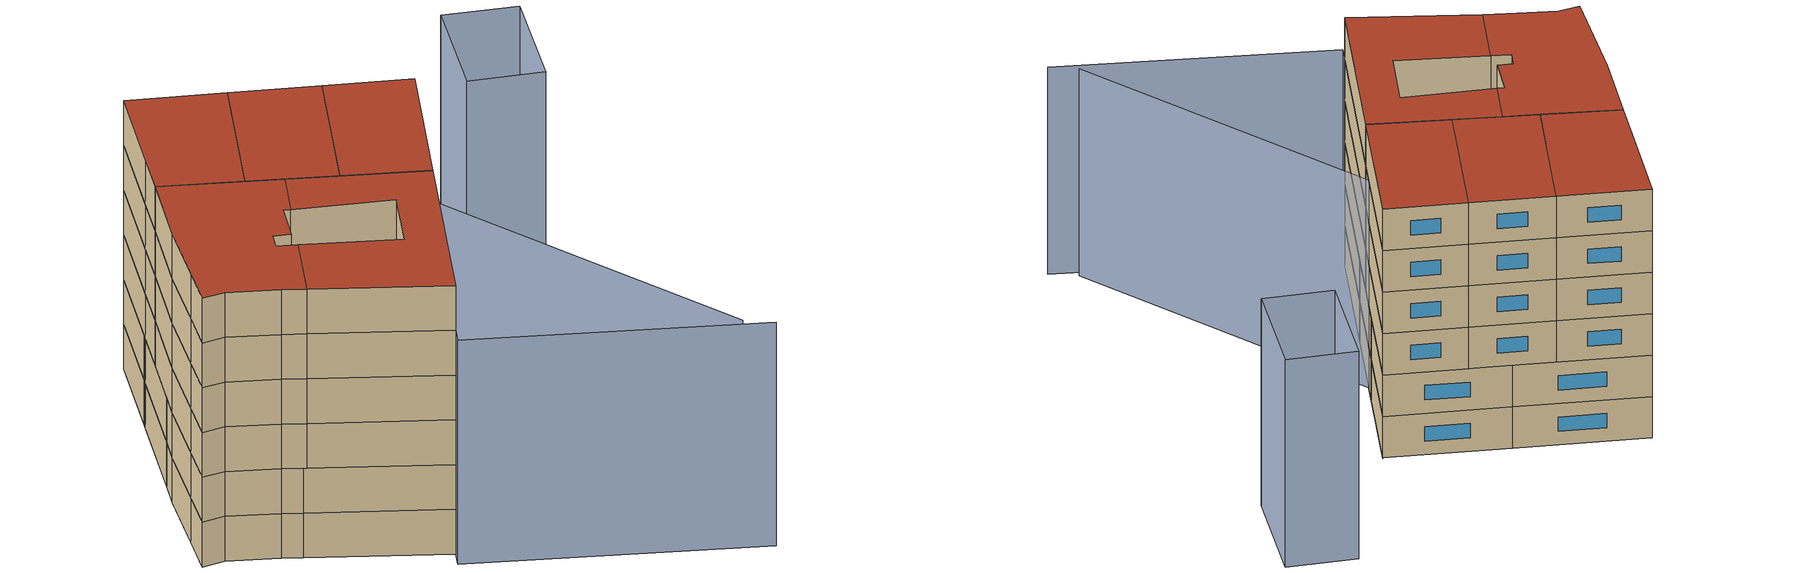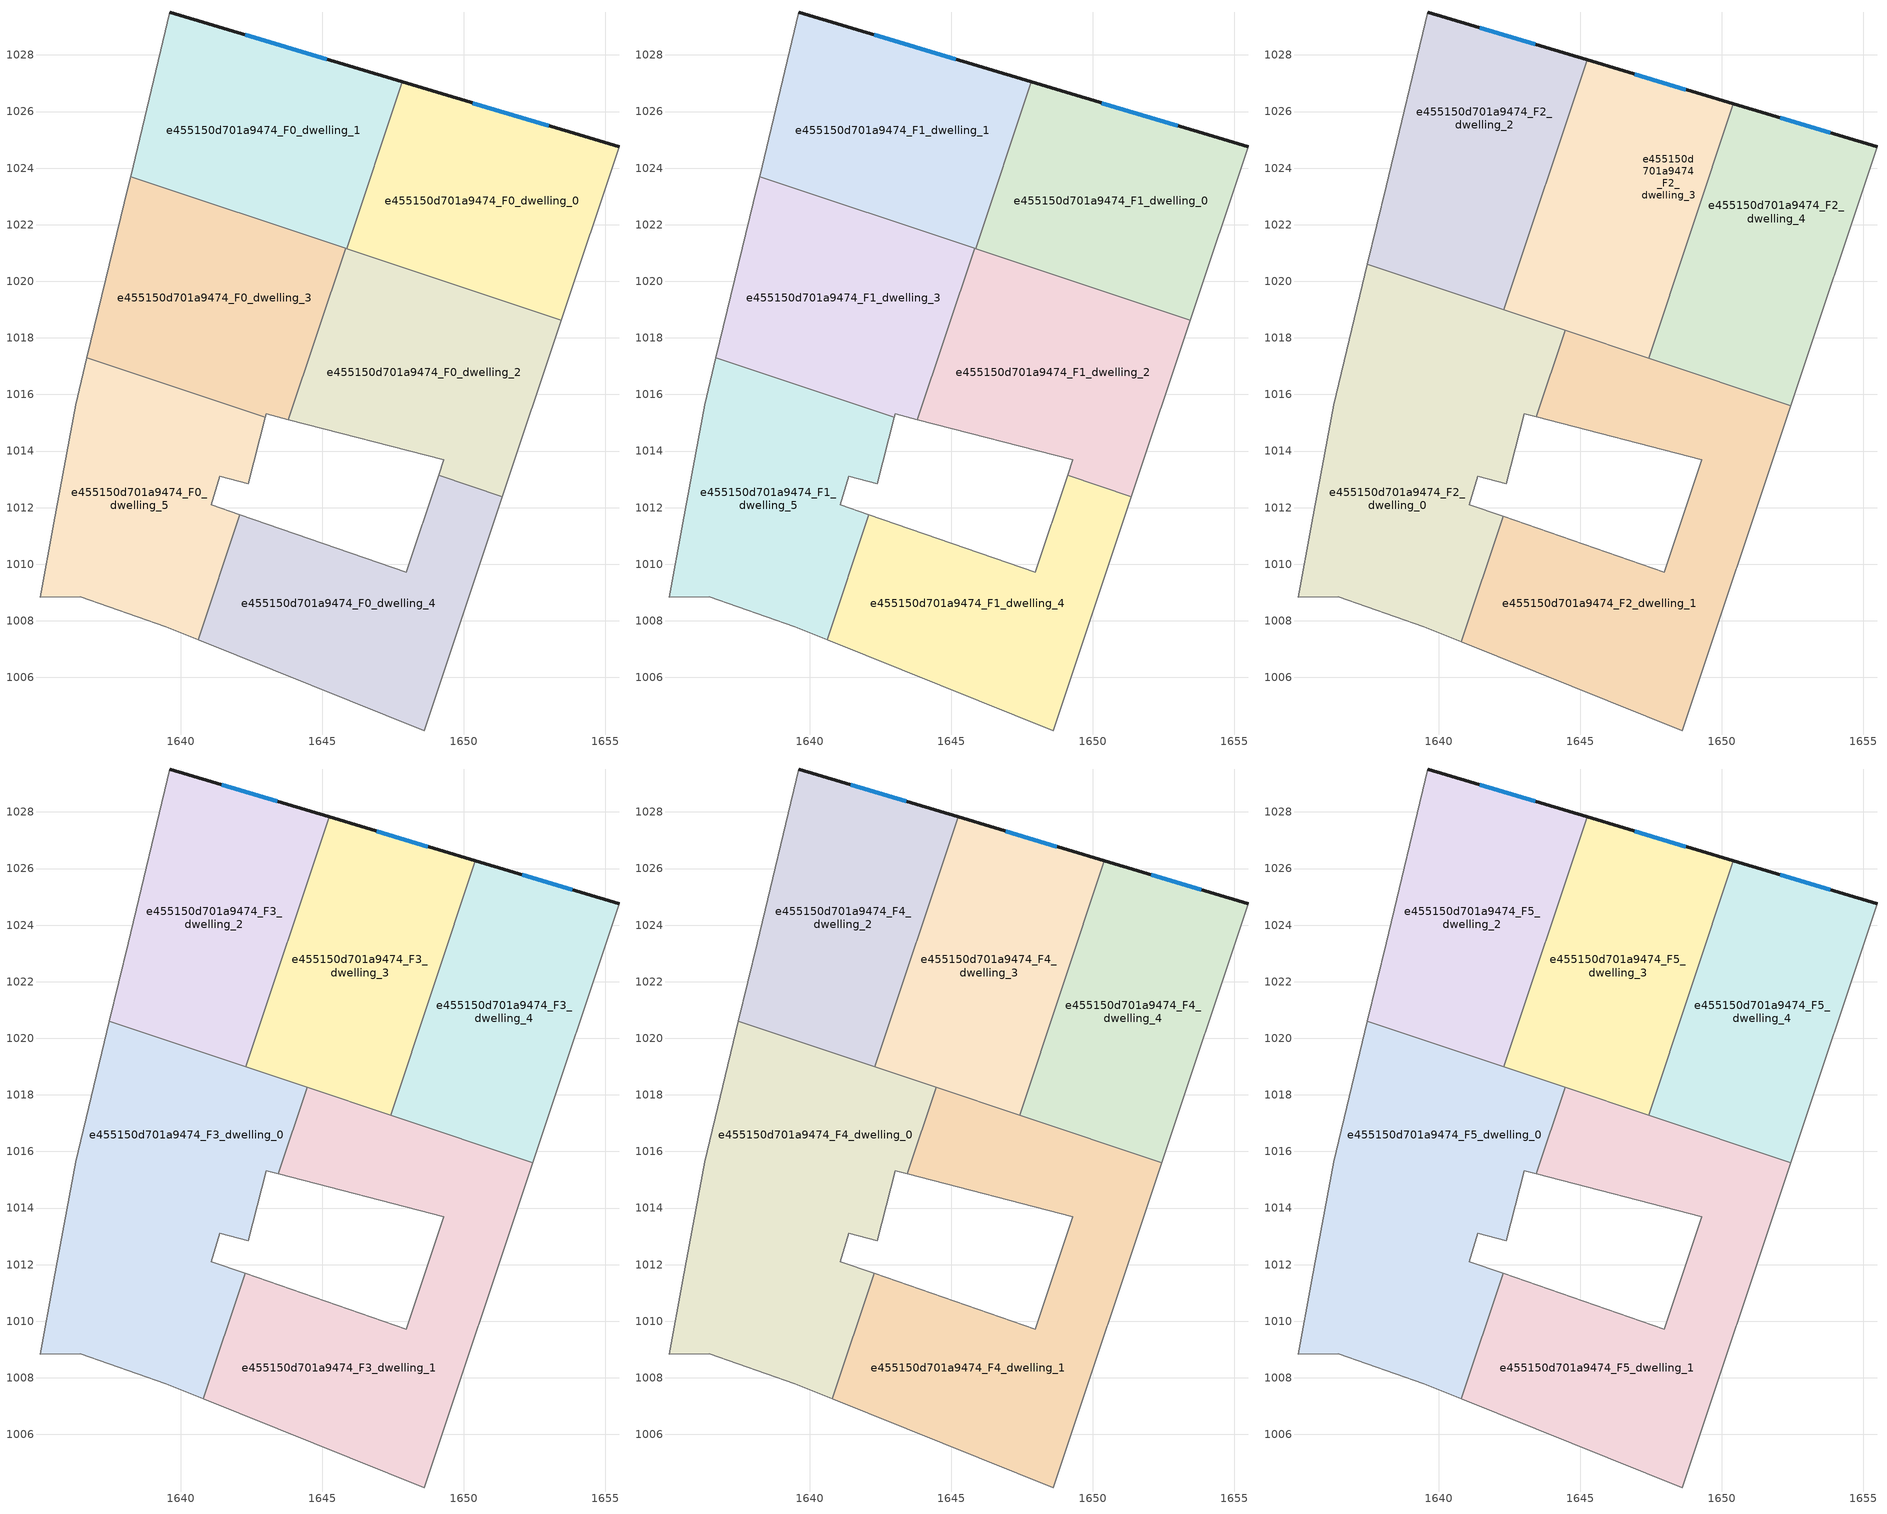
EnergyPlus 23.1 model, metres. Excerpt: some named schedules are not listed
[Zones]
e455150d701a9474_F0_dwelling_0
 floor ground (EU_floor_Construction): 1655.48,1024.75 1653.44,1018.63 1645.86,1021.15 1647.82,1027.05 z0
 wall outside (EU_wall_Construction): 1655.48,1024.75 1647.82,1027.05 z0:3
 wall to e455150d701a9474_F0_dwelling_1 (EU_wall_Construction): 1647.82,1027.05 1645.86,1021.15 z0:3
 wall adiabatic (EU_wall_Construction): 1653.44,1018.63 1655.48,1024.75 z0:3
 wall to e455150d701a9474_F0_dwelling_2 (EU_wall_Construction): 1645.86,1021.15 1653.44,1018.63 z0:3
 window (EU_Window_Construction): 1652.99,1025.49 1650.32,1026.3 z0.98:2.02
e455150d701a9474_F0_dwelling_1
 floor ground (EU_floor_Construction): 1647.82,1027.05 1645.86,1021.15 1638.22,1023.7 1639.6,1029.52 z0
 wall outside (EU_wall_Construction): 1647.82,1027.05 1639.6,1029.52 z0:3
 wall adiabatic (EU_wall_Construction): 1639.6,1029.52 1638.22,1023.7 z0:3
 wall to e455150d701a9474_F0_dwelling_3 (EU_wall_Construction): 1638.22,1023.7 1645.82,1021.17 z0:3
 wall to e455150d701a9474_F0_dwelling_2 (EU_wall_Construction): 1645.82,1021.17 1645.86,1021.15 z0:3
 window (EU_Window_Construction): 1645.15,1027.85 1642.28,1028.71 z0.98:2.02
e455150d701a9474_F0_dwelling_2
 floor ground (EU_floor_Construction): 1653.44,1018.63 1651.37,1012.39 1649.11,1013.15 1649.29,1013.7 1643.8,1015.11 1645.82,1021.17 z0
 wall to e455150d701a9474_F0_dwelling_4 (EU_wall_Construction): 1649.11,1013.15 1651.37,1012.39 z0:3
 wall adiabatic (EU_wall_Construction): 1643.8,1015.11 1649.29,1013.7 1649.11,1013.15 / 1651.37,1012.39 1653.44,1018.63 z0:3
 wall to e455150d701a9474_F0_dwelling_3 (EU_wall_Construction): 1645.82,1021.17 1643.8,1015.11 z0:3
e455150d701a9474_F0_dwelling_3
 floor ground (EU_floor_Construction): 1645.82,1021.17 1643.8,1015.11 1643.01,1015.32 1642.98,1015.19 1636.68,1017.29 1638.14,1023.37 1638.22,1023.7 z0
 wall adiabatic (EU_wall_Construction): 1642.98,1015.19 1643.01,1015.32 1643.8,1015.11 / 1638.22,1023.7 1638.14,1023.37 1636.68,1017.29 z0:3
 wall to e455150d701a9474_F0_dwelling_5 (EU_wall_Construction): 1636.68,1017.29 1642.98,1015.19 z0:3
e455150d701a9474_F0_dwelling_4
 floor ground (EU_floor_Construction): 1651.37,1012.39 1648.6,1004.11 1640.61,1007.33 1642.08,1011.76 1647.96,1009.73 1649.11,1013.15 z0
 wall adiabatic (EU_wall_Construction): 1640.61,1007.33 1648.6,1004.11 1651.37,1012.39 / 1649.11,1013.15 1647.96,1009.73 1642.08,1011.76 z0:3
 wall to e455150d701a9474_F0_dwelling_5 (EU_wall_Construction): 1642.08,1011.76 1640.61,1007.33 z0:3
e455150d701a9474_F0_dwelling_5
 floor ground (EU_floor_Construction): 1642.98,1015.19 1642.38,1012.85 1641.37,1013.11 1641.07,1012.11 1642.08,1011.76 1640.61,1007.33 1639.48,1007.79 1636.45,1008.85 1635.02,1008.84 1635.51,1011.46 1636.28,1015.64 1636.68,1017.29 z0
 wall adiabatic (EU_wall_Construction): 1642.08,1011.76 1641.07,1012.11 1641.37,1013.11 1642.38,1012.85 1642.98,1015.19 / 1636.68,1017.29 1636.28,1015.64 1635.51,1011.46 1635.02,1008.84 1636.45,1008.85 1639.48,1007.79 1640.61,1007.33 z0:3
e455150d701a9474_F1_dwelling_0
 floor to e455150d701a9474_F0_dwelling_0 (EU_floor_Construction): 1655.48,1024.75 1653.44,1018.63 1645.86,1021.15 1647.82,1027.05 z3
 wall outside (EU_wall_Construction): 1655.48,1024.75 1647.82,1027.05 z3:6
 wall to e455150d701a9474_F1_dwelling_1 (EU_wall_Construction): 1647.82,1027.05 1645.86,1021.15 z3:6
 wall adiabatic (EU_wall_Construction): 1653.44,1018.63 1655.48,1024.75 z3:6
 wall to e455150d701a9474_F1_dwelling_2 (EU_wall_Construction): 1645.86,1021.15 1653.44,1018.63 z3:6
 window (EU_Window_Construction): 1652.99,1025.49 1650.32,1026.3 z3.98:5.02
e455150d701a9474_F1_dwelling_1
 floor to e455150d701a9474_F0_dwelling_1 (EU_floor_Construction): 1647.82,1027.05 1645.86,1021.15 1638.22,1023.7 1639.6,1029.52 z3
 wall outside (EU_wall_Construction): 1647.82,1027.05 1639.6,1029.52 z3:6
 wall adiabatic (EU_wall_Construction): 1639.6,1029.52 1638.22,1023.7 z3:6
 wall to e455150d701a9474_F1_dwelling_3 (EU_wall_Construction): 1638.22,1023.7 1645.82,1021.17 z3:6
 wall to e455150d701a9474_F1_dwelling_2 (EU_wall_Construction): 1645.82,1021.17 1645.86,1021.15 z3:6
 window (EU_Window_Construction): 1645.15,1027.85 1642.28,1028.71 z3.98:5.02
e455150d701a9474_F1_dwelling_2
 floor to e455150d701a9474_F0_dwelling_2 (EU_floor_Construction): 1653.44,1018.63 1651.37,1012.39 1649.11,1013.15 1649.29,1013.7 1643.8,1015.11 1645.82,1021.17 z3
 wall to e455150d701a9474_F1_dwelling_4 (EU_wall_Construction): 1649.11,1013.15 1651.37,1012.39 z3:6
 wall adiabatic (EU_wall_Construction): 1643.8,1015.11 1649.29,1013.7 1649.11,1013.15 / 1651.37,1012.39 1653.44,1018.63 z3:6
 wall to e455150d701a9474_F1_dwelling_3 (EU_wall_Construction): 1645.82,1021.17 1643.8,1015.11 z3:6
e455150d701a9474_F1_dwelling_3
 floor to e455150d701a9474_F0_dwelling_3 (EU_floor_Construction): 1645.82,1021.17 1643.8,1015.11 1643.01,1015.32 1642.98,1015.19 1636.68,1017.29 1638.14,1023.37 1638.22,1023.7 z3
 wall adiabatic (EU_wall_Construction): 1642.98,1015.19 1643.01,1015.32 1643.8,1015.11 / 1638.22,1023.7 1638.14,1023.37 1636.68,1017.29 z3:6
 wall to e455150d701a9474_F1_dwelling_5 (EU_wall_Construction): 1636.68,1017.29 1642.98,1015.19 z3:6
e455150d701a9474_F1_dwelling_4
 floor to e455150d701a9474_F0_dwelling_4 (EU_floor_Construction): 1651.37,1012.39 1648.6,1004.11 1640.61,1007.33 1642.08,1011.76 1647.96,1009.73 1649.11,1013.15 z3
 wall adiabatic (EU_wall_Construction): 1640.61,1007.33 1648.6,1004.11 1651.37,1012.39 / 1649.11,1013.15 1647.96,1009.73 1642.08,1011.76 z3:6
 wall to e455150d701a9474_F1_dwelling_5 (EU_wall_Construction): 1642.08,1011.76 1640.61,1007.33 z3:6
e455150d701a9474_F1_dwelling_5
 floor to e455150d701a9474_F0_dwelling_5 (EU_floor_Construction): 1642.98,1015.19 1642.38,1012.85 1641.37,1013.11 1641.07,1012.11 1642.08,1011.76 1640.61,1007.33 1639.48,1007.79 1636.45,1008.85 1635.02,1008.84 1635.51,1011.46 1636.28,1015.64 1636.68,1017.29 z3
 wall adiabatic (EU_wall_Construction): 1642.08,1011.76 1641.07,1012.11 1641.37,1013.11 1642.38,1012.85 1642.98,1015.19 / 1636.68,1017.29 1636.28,1015.64 1635.51,1011.46 1635.02,1008.84 1636.45,1008.85 1639.48,1007.79 1640.61,1007.33 z3:6
e455150d701a9474_F2_dwelling_0
 floor to e455150d701a9474_F1_dwelling_5 (EU_floor_Construction): 1642.98,1015.19 1642.38,1012.85 1641.37,1013.11 1641.07,1012.11 1642.08,1011.76 1640.61,1007.34 1639.48,1007.79 1636.45,1008.85 1635.02,1008.84 1635.51,1011.46 1636.28,1015.64 1636.68,1017.29 z6
 floor to e455150d701a9474_F1_dwelling_3 (EU_floor_Construction): 1644.46,1018.26 1643.44,1015.21 1643.01,1015.32 1642.98,1015.19 1636.68,1017.29 1637.48,1020.59 z6
 floor to e455150d701a9474_F1_dwelling_4 (EU_floor_Construction): 1642.27,1011.69 1640.8,1007.26 1640.61,1007.34 1642.08,1011.76 z6
 wall to e455150d701a9474_F2_dwelling_1 (EU_wall_Construction): 1643.44,1015.21 1644.46,1018.26 / 1640.8,1007.26 1642.27,1011.69 z6:9
 wall adiabatic (EU_wall_Construction): 1642.27,1011.69 1641.07,1012.11 1641.37,1013.11 1642.38,1012.85 1643.01,1015.32 1643.44,1015.21 / 1637.48,1020.59 1636.28,1015.64 1635.51,1011.46 1635.02,1008.84 1636.45,1008.85 1639.48,1007.79 1640.8,1007.26 z6:9
 wall to e455150d701a9474_F2_dwelling_2 (EU_wall_Construction): 1642.3,1018.99 1637.48,1020.59 z6:9
 wall to e455150d701a9474_F2_dwelling_3 (EU_wall_Construction): 1644.46,1018.27 1642.3,1018.99 z6:9
e455150d701a9474_F2_dwelling_1
 floor to e455150d701a9474_F1_dwelling_4 (EU_floor_Construction): 1651.37,1012.39 1648.6,1004.11 1640.8,1007.26 1642.27,1011.69 1647.96,1009.73 1649.11,1013.15 z6
 floor to e455150d701a9474_F1_dwelling_2 (EU_floor_Construction): 1652.44,1015.61 1651.37,1012.39 1649.11,1013.15 1649.29,1013.7 1643.8,1015.11 1644.81,1018.15 z6
 floor to e455150d701a9474_F1_dwelling_3 (EU_floor_Construction): 1644.81,1018.15 1643.8,1015.11 1643.44,1015.21 1644.46,1018.26 z6
 wall adiabatic (EU_wall_Construction): 1643.44,1015.21 1649.29,1013.7 1647.96,1009.73 1642.27,1011.69 / 1640.8,1007.26 1648.6,1004.11 1652.44,1015.61 z6:9
 wall to e455150d701a9474_F2_dwelling_4 (EU_wall_Construction): 1652.44,1015.61 1647.41,1017.28 z6:9
 wall to e455150d701a9474_F2_dwelling_3 (EU_wall_Construction): 1647.41,1017.28 1644.46,1018.26 z6:9
e455150d701a9474_F2_dwelling_2
 floor to e455150d701a9474_F1_dwelling_1 (EU_floor_Construction): 1645.25,1027.82 1643.31,1022.01 1638.22,1023.7 1639.6,1029.52 z6
 floor to e455150d701a9474_F1_dwelling_3 (EU_floor_Construction): 1643.31,1022.01 1642.3,1018.99 1637.48,1020.59 1638.14,1023.37 1638.22,1023.7 z6
 wall outside (EU_wall_Construction): 1645.25,1027.82 1639.6,1029.52 z6:9
 wall adiabatic (EU_wall_Construction): 1639.6,1029.52 1638.14,1023.37 1637.48,1020.59 z6:9
 wall to e455150d701a9474_F2_dwelling_3 (EU_wall_Construction): 1642.3,1018.99 1645.25,1027.82 z6:9
 window (EU_Window_Construction): 1643.41,1028.37 1641.44,1028.96 z6.98:8.02
e455150d701a9474_F2_dwelling_3
 floor to e455150d701a9474_F1_dwelling_0 (EU_floor_Construction): 1650.41,1026.27 1648.42,1020.3 1645.86,1021.15 1647.82,1027.05 z6
 floor to e455150d701a9474_F1_dwelling_1 (EU_floor_Construction): 1647.82,1027.05 1645.86,1021.15 1643.31,1022.01 1645.25,1027.82 z6
 floor to e455150d701a9474_F1_dwelling_2 (EU_floor_Construction): 1648.42,1020.3 1647.41,1017.28 1644.81,1018.15 1645.82,1021.17 z6
 floor to e455150d701a9474_F1_dwelling_3 (EU_floor_Construction): 1645.82,1021.17 1644.81,1018.15 1642.3,1018.99 1643.31,1022.01 z6
 wall outside (EU_wall_Construction): 1650.41,1026.27 1645.25,1027.82 z6:9
 wall to e455150d701a9474_F2_dwelling_4 (EU_wall_Construction): 1647.41,1017.28 1650.41,1026.27 z6:9
 window (EU_Window_Construction): 1648.73,1026.78 1646.92,1027.32 z6.98:8.02
e455150d701a9474_F2_dwelling_4
 floor to e455150d701a9474_F1_dwelling_2 (EU_floor_Construction): 1653.44,1018.63 1652.44,1015.61 1647.41,1017.28 1648.42,1020.3 z6
 floor to e455150d701a9474_F1_dwelling_0 (EU_floor_Construction): 1655.48,1024.75 1653.44,1018.63 1648.42,1020.3 1650.41,1026.27 z6
 wall outside (EU_wall_Construction): 1655.48,1024.75 1650.41,1026.27 z6:9
 wall adiabatic (EU_wall_Construction): 1652.44,1015.61 1655.48,1024.75 z6:9
 window (EU_Window_Construction): 1653.83,1025.24 1652.06,1025.78 z6.98:8.02
e455150d701a9474_F3_dwelling_0
 floor to e455150d701a9474_F2_dwelling_0 (EU_floor_Construction): 1644.46,1018.26 1643.44,1015.21 1643.01,1015.32 1642.38,1012.85 1641.37,1013.11 1641.07,1012.11 1642.27,1011.69 1640.8,1007.26 1639.48,1007.79 1636.45,1008.85 1635.02,1008.84 1635.51,1011.46 1636.28,1015.64 1637.48,1020.59 z9
 wall to e455150d701a9474_F3_dwelling_1 (EU_wall_Construction): 1643.44,1015.21 1644.46,1018.26 / 1640.8,1007.26 1642.27,1011.69 z9:12
 wall adiabatic (EU_wall_Construction): 1642.27,1011.69 1641.07,1012.11 1641.37,1013.11 1642.38,1012.85 1643.01,1015.32 1643.44,1015.21 / 1637.48,1020.59 1636.28,1015.64 1635.51,1011.46 1635.02,1008.84 1636.45,1008.85 1639.48,1007.79 1640.8,1007.26 z9:12
 wall to e455150d701a9474_F3_dwelling_2 (EU_wall_Construction): 1642.3,1018.99 1637.48,1020.59 z9:12
 wall to e455150d701a9474_F3_dwelling_3 (EU_wall_Construction): 1644.46,1018.27 1642.3,1018.99 z9:12
e455150d701a9474_F3_dwelling_1
 floor to e455150d701a9474_F2_dwelling_1 (EU_floor_Construction): 1652.44,1015.61 1648.6,1004.11 1640.8,1007.26 1642.27,1011.69 1647.96,1009.73 1649.29,1013.7 1643.44,1015.21 1644.46,1018.26 z9
 wall adiabatic (EU_wall_Construction): 1643.44,1015.21 1649.29,1013.7 1647.96,1009.73 1642.27,1011.69 / 1640.8,1007.26 1648.6,1004.11 1652.44,1015.61 z9:12
 wall to e455150d701a9474_F3_dwelling_4 (EU_wall_Construction): 1652.44,1015.61 1647.41,1017.28 z9:12
 wall to e455150d701a9474_F3_dwelling_3 (EU_wall_Construction): 1647.41,1017.28 1644.46,1018.26 z9:12
e455150d701a9474_F3_dwelling_2
 floor to e455150d701a9474_F2_dwelling_2 (EU_floor_Construction): 1645.25,1027.82 1642.3,1018.99 1637.48,1020.59 1638.14,1023.37 1639.6,1029.52 z9
 wall outside (EU_wall_Construction): 1645.25,1027.82 1639.6,1029.52 z9:12
 wall adiabatic (EU_wall_Construction): 1639.6,1029.52 1638.14,1023.37 1637.48,1020.59 z9:12
 wall to e455150d701a9474_F3_dwelling_3 (EU_wall_Construction): 1642.3,1018.99 1645.25,1027.82 z9:12
 window (EU_Window_Construction): 1643.41,1028.37 1641.44,1028.96 z9.98:11.02
e455150d701a9474_F3_dwelling_3
 floor to e455150d701a9474_F2_dwelling_3 (EU_floor_Construction): 1650.41,1026.27 1647.41,1017.28 1642.3,1018.99 1645.25,1027.82 z9
 wall outside (EU_wall_Construction): 1650.41,1026.27 1645.25,1027.82 z9:12
 wall to e455150d701a9474_F3_dwelling_4 (EU_wall_Construction): 1647.41,1017.28 1650.41,1026.27 z9:12
 window (EU_Window_Construction): 1648.73,1026.78 1646.92,1027.32 z9.98:11.02
e455150d701a9474_F3_dwelling_4
 floor to e455150d701a9474_F2_dwelling_4 (EU_floor_Construction): 1655.48,1024.75 1652.44,1015.61 1647.41,1017.28 1650.41,1026.27 z9
 wall outside (EU_wall_Construction): 1655.48,1024.75 1650.41,1026.27 z9:12
 wall adiabatic (EU_wall_Construction): 1652.44,1015.61 1655.48,1024.75 z9:12
 window (EU_Window_Construction): 1653.83,1025.24 1652.06,1025.78 z9.98:11.02
e455150d701a9474_F4_dwelling_0
 floor to e455150d701a9474_F3_dwelling_0 (EU_floor_Construction): 1644.46,1018.26 1643.44,1015.21 1643.01,1015.32 1642.38,1012.85 1641.37,1013.11 1641.07,1012.11 1642.27,1011.69 1640.8,1007.26 1639.48,1007.79 1636.45,1008.85 1635.02,1008.84 1635.51,1011.46 1636.28,1015.64 1637.48,1020.59 z12
 wall to e455150d701a9474_F4_dwelling_1 (EU_wall_Construction): 1643.44,1015.21 1644.46,1018.26 / 1640.8,1007.26 1642.27,1011.69 z12:15
 wall adiabatic (EU_wall_Construction): 1642.27,1011.69 1641.07,1012.11 1641.37,1013.11 1642.38,1012.85 1643.01,1015.32 1643.44,1015.21 / 1637.48,1020.59 1636.28,1015.64 1635.51,1011.46 1635.02,1008.84 1636.45,1008.85 1639.48,1007.79 1640.8,1007.26 z12:15
 wall to e455150d701a9474_F4_dwelling_2 (EU_wall_Construction): 1642.3,1018.99 1637.48,1020.59 z12:15
 wall to e455150d701a9474_F4_dwelling_3 (EU_wall_Construction): 1644.46,1018.27 1642.3,1018.99 z12:15
e455150d701a9474_F4_dwelling_1
 floor to e455150d701a9474_F3_dwelling_1 (EU_floor_Construction): 1652.44,1015.61 1648.6,1004.11 1640.8,1007.26 1642.27,1011.69 1647.96,1009.73 1649.29,1013.7 1643.44,1015.21 1644.46,1018.26 z12
 wall adiabatic (EU_wall_Construction): 1643.44,1015.21 1649.29,1013.7 1647.96,1009.73 1642.27,1011.69 / 1640.8,1007.26 1648.6,1004.11 1652.44,1015.61 z12:15
 wall to e455150d701a9474_F4_dwelling_4 (EU_wall_Construction): 1652.44,1015.61 1647.41,1017.28 z12:15
 wall to e455150d701a9474_F4_dwelling_3 (EU_wall_Construction): 1647.41,1017.28 1644.46,1018.26 z12:15
e455150d701a9474_F4_dwelling_2
 floor to e455150d701a9474_F3_dwelling_2 (EU_floor_Construction): 1645.25,1027.82 1642.3,1018.99 1637.48,1020.59 1638.14,1023.37 1639.6,1029.52 z12
 wall outside (EU_wall_Construction): 1645.25,1027.82 1639.6,1029.52 z12:15
 wall adiabatic (EU_wall_Construction): 1639.6,1029.52 1638.14,1023.37 1637.48,1020.59 z12:15
 wall to e455150d701a9474_F4_dwelling_3 (EU_wall_Construction): 1642.3,1018.99 1645.25,1027.82 z12:15
 window (EU_Window_Construction): 1643.41,1028.37 1641.44,1028.96 z12.98:14.02
e455150d701a9474_F4_dwelling_3
 floor to e455150d701a9474_F3_dwelling_3 (EU_floor_Construction): 1650.41,1026.27 1647.41,1017.28 1642.3,1018.99 1645.25,1027.82 z12
 wall outside (EU_wall_Construction): 1650.41,1026.27 1645.25,1027.82 z12:15
 wall to e455150d701a9474_F4_dwelling_4 (EU_wall_Construction): 1647.41,1017.28 1650.41,1026.27 z12:15
 window (EU_Window_Construction): 1648.73,1026.78 1646.92,1027.32 z12.98:14.02
e455150d701a9474_F4_dwelling_4
 floor to e455150d701a9474_F3_dwelling_4 (EU_floor_Construction): 1655.48,1024.75 1652.44,1015.61 1647.41,1017.28 1650.41,1026.27 z12
 wall outside (EU_wall_Construction): 1655.48,1024.75 1650.41,1026.27 z12:15
 wall adiabatic (EU_wall_Construction): 1652.44,1015.61 1655.48,1024.75 z12:15
 window (EU_Window_Construction): 1653.83,1025.24 1652.06,1025.78 z12.98:14.02
e455150d701a9474_F5_dwelling_0
 floor to e455150d701a9474_F4_dwelling_0 (EU_floor_Construction): 1644.46,1018.26 1643.44,1015.21 1643.01,1015.32 1642.38,1012.85 1641.37,1013.11 1641.07,1012.11 1642.27,1011.69 1640.8,1007.26 1639.48,1007.79 1636.45,1008.85 1635.02,1008.84 1635.51,1011.46 1636.28,1015.64 1637.48,1020.59 z15
 wall to e455150d701a9474_F5_dwelling_1 (EU_wall_Construction): 1643.44,1015.21 1644.46,1018.26 / 1640.8,1007.26 1642.27,1011.69 z15:18
 wall adiabatic (EU_wall_Construction): 1642.27,1011.69 1641.07,1012.11 1641.37,1013.11 1642.38,1012.85 1643.01,1015.32 1643.44,1015.21 / 1637.48,1020.59 1636.28,1015.64 1635.51,1011.46 1635.02,1008.84 1636.45,1008.85 1639.48,1007.79 1640.8,1007.26 z15:18
 wall to e455150d701a9474_F5_dwelling_2 (EU_wall_Construction): 1642.3,1018.99 1637.48,1020.59 z15:18
 wall to e455150d701a9474_F5_dwelling_3 (EU_wall_Construction): 1644.46,1018.27 1642.3,1018.99 z15:18
 roof outside (EU_roof_Construction): 1640.8,1007.26 1642.27,1011.69 1641.07,1012.11 1641.37,1013.11 1642.38,1012.85 1643.01,1015.32 1643.44,1015.21 1644.46,1018.26 1637.48,1020.59 1636.28,1015.64 1635.51,1011.46 1635.02,1008.84 1636.45,1008.85 1639.48,1007.79 z18
e455150d701a9474_F5_dwelling_1
 floor to e455150d701a9474_F4_dwelling_1 (EU_floor_Construction): 1652.44,1015.61 1648.6,1004.11 1640.8,1007.26 1642.27,1011.69 1647.96,1009.73 1649.29,1013.7 1643.44,1015.21 1644.46,1018.26 z15
 wall adiabatic (EU_wall_Construction): 1643.44,1015.21 1649.29,1013.7 1647.96,1009.73 1642.27,1011.69 / 1640.8,1007.26 1648.6,1004.11 1652.44,1015.61 z15:18
 wall to e455150d701a9474_F5_dwelling_4 (EU_wall_Construction): 1652.44,1015.61 1647.41,1017.28 z15:18
 wall to e455150d701a9474_F5_dwelling_3 (EU_wall_Construction): 1647.41,1017.28 1644.46,1018.26 z15:18
 roof outside (EU_roof_Construction): 1648.6,1004.11 1652.44,1015.61 1644.46,1018.26 1643.44,1015.21 1649.29,1013.7 1647.96,1009.73 1642.27,1011.69 1640.8,1007.26 z18
e455150d701a9474_F5_dwelling_2
 floor to e455150d701a9474_F4_dwelling_2 (EU_floor_Construction): 1645.25,1027.82 1642.3,1018.99 1637.48,1020.59 1638.14,1023.37 1639.6,1029.52 z15
 wall outside (EU_wall_Construction): 1645.25,1027.82 1639.6,1029.52 z15:18
 wall adiabatic (EU_wall_Construction): 1639.6,1029.52 1638.14,1023.37 1637.48,1020.59 z15:18
 wall to e455150d701a9474_F5_dwelling_3 (EU_wall_Construction): 1642.3,1018.99 1645.25,1027.82 z15:18
 window (EU_Window_Construction): 1643.41,1028.37 1641.44,1028.96 z15.98:17.02
 roof outside (EU_roof_Construction): 1642.3,1018.99 1645.25,1027.82 1639.6,1029.52 1638.14,1023.37 1637.48,1020.59 z18
e455150d701a9474_F5_dwelling_3
 floor to e455150d701a9474_F4_dwelling_3 (EU_floor_Construction): 1650.41,1026.27 1647.41,1017.28 1642.3,1018.99 1645.25,1027.82 z15
 wall outside (EU_wall_Construction): 1650.41,1026.27 1645.25,1027.82 z15:18
 wall to e455150d701a9474_F5_dwelling_4 (EU_wall_Construction): 1647.41,1017.28 1650.41,1026.27 z15:18
 window (EU_Window_Construction): 1648.73,1026.78 1646.92,1027.32 z15.98:17.02
 roof outside (EU_roof_Construction): 1647.41,1017.28 1650.41,1026.27 1645.25,1027.82 1642.3,1018.99 z18
e455150d701a9474_F5_dwelling_4
 floor to e455150d701a9474_F4_dwelling_4 (EU_floor_Construction): 1655.48,1024.75 1652.44,1015.61 1647.41,1017.28 1650.41,1026.27 z15
 wall outside (EU_wall_Construction): 1655.48,1024.75 1650.41,1026.27 z15:18
 wall adiabatic (EU_wall_Construction): 1652.44,1015.61 1655.48,1024.75 z15:18
 window (EU_Window_Construction): 1653.83,1025.24 1652.06,1025.78 z15.98:17.02
 roof outside (EU_roof_Construction): 1652.44,1015.61 1655.48,1024.75 1650.41,1026.27 1647.41,1017.28 z18
shading: 1650.87,1020.77 1663.77,998.35 / 1665.43,997.38 1648.27,1003.1 / 1648.27,1003.1 1655.51,1024.82 / 1666,1033.49 1664.47,1026.61 / 1664.47,1026.61 1660,1027.6 / 1660,1027.6 1661.53,1034.48 / 1661.53,1034.48 1666,1033.49 z0:15
[Building]
EU S2 Campaign: North Axis=0; Terrain=City; Solar Distribution=FullExterior
[Site:Location]
Bologna: Latitude=44.5; Longitude=11.25; Time Zone=1; Elevation=37
[SizingPeriod:WeatherFileDays]
AnnualSizingPeriod: Begin Month=1; Begin Day of Month=1; End Month=12; End Day of Month=31; Day of Week for Start Day=Monday; Use Weather File Daylight Saving Period=No; Use Weather File Rain and Snow Indicators=No
[MATERIAL]
EU_InternalMass_Material: Roughness=MediumRough; Thickness=0.1; Conductivity=1; Density=1800; Specific Heat=900; Thermal Absorptance=0.9; Solar Absorptance=0.7; Visible Absorptance=0.7
[MATERIAL:NOMASS] Roughness=MediumRough; Thermal Absorptance=0.9; Solar Absorptance=0.7; Visible Absorptance=0.7
Name | Thermal Resistance
EU_wall_NoMass | 0.905828
EU_roof_NoMass | 0.37593
EU_floor_NoMass | 0.67114
[WINDOWMATERIAL:SIMPLEGLAZINGSYSTEM]
EU_Window_SimpleGlazing: UFactor=4.52486; Solar Heat Gain Coefficient=0.85; Visible Transmittance=0.85
[CONSTRUCTION]
EU_wall_Construction: EU_wall_NoMass
EU_roof_Construction: EU_roof_NoMass
EU_floor_Construction: EU_floor_NoMass
EU_Window_Construction: EU_Window_SimpleGlazing
EU_InternalMass_Construction: EU_InternalMass_Material
[ZONE] Type=1; Multiplier=1; Ceiling Height=autocalculate; Floor Area=autocalculate; Part of Total Floor Area=Yes
Name | Volume
e455150d701a9474_F0_dwelling_0; e455150d701a9474_F1_dwelling_0 | 151.84
e455150d701a9474_F2_dwelling_0; e455150d701a9474_F3_dwelling_0; e455150d701a9474_F4_dwelling_0; e455150d701a9474_F5_dwelling_0 | 227.754
e455150d701a9474_F0_dwelling_1; e455150d701a9474_F1_dwelling_1; e455150d701a9474_F0_dwelling_5; e455150d701a9474_F1_dwelling_5 | 151.846
e455150d701a9474_F2_dwelling_1; e455150d701a9474_F3_dwelling_1; e455150d701a9474_F4_dwelling_1; e455150d701a9474_F5_dwelling_1 | 227.747
e455150d701a9474_F0_dwelling_2; e455150d701a9474_F1_dwelling_2 | 151.841
e455150d701a9474_F2_dwelling_2; e455150d701a9474_F3_dwelling_2; e455150d701a9474_F4_dwelling_2; e455150d701a9474_F5_dwelling_2 | 151.854
e455150d701a9474_F0_dwelling_3; e455150d701a9474_F1_dwelling_3 | 151.845
e455150d701a9474_F2_dwelling_3; e455150d701a9474_F3_dwelling_3; e455150d701a9474_F4_dwelling_3; e455150d701a9474_F5_dwelling_3 | 151.833
e455150d701a9474_F0_dwelling_4; e455150d701a9474_F1_dwelling_4 | 151.828
e455150d701a9474_F2_dwelling_4; e455150d701a9474_F3_dwelling_4; e455150d701a9474_F4_dwelling_4; e455150d701a9474_F5_dwelling_4 | 151.853
[INTERNALMASS] Construction=EU_InternalMass_Construction
Name | Zone or ZoneList | Surface Area
e455150d701a9474_F0_dwelling_0_EU_InternalMass | e455150d701a9474_F0_dwelling_0 | 50.6136
e455150d701a9474_F0_dwelling_1_EU_InternalMass | e455150d701a9474_F0_dwelling_1 | 50.6136
e455150d701a9474_F0_dwelling_2_EU_InternalMass | e455150d701a9474_F0_dwelling_2 | 50.613
e455150d701a9474_F0_dwelling_3_EU_InternalMass | e455150d701a9474_F0_dwelling_3 | 50.6146
e455150d701a9474_F0_dwelling_4_EU_InternalMass | e455150d701a9474_F0_dwelling_4 | 50.6125
e455150d701a9474_F0_dwelling_5_EU_InternalMass | e455150d701a9474_F0_dwelling_5 | 50.6162
e455150d701a9474_F1_dwelling_0_EU_InternalMass | e455150d701a9474_F1_dwelling_0 | 50.6136
e455150d701a9474_F1_dwelling_1_EU_InternalMass | e455150d701a9474_F1_dwelling_1 | 50.6136
e455150d701a9474_F1_dwelling_2_EU_InternalMass | e455150d701a9474_F1_dwelling_2 | 50.613
e455150d701a9474_F1_dwelling_3_EU_InternalMass | e455150d701a9474_F1_dwelling_3 | 50.6146
e455150d701a9474_F1_dwelling_4_EU_InternalMass | e455150d701a9474_F1_dwelling_4 | 50.6125
e455150d701a9474_F1_dwelling_5_EU_InternalMass | e455150d701a9474_F1_dwelling_5 | 50.6162
e455150d701a9474_F2_dwelling_0_EU_InternalMass | e455150d701a9474_F2_dwelling_0 | 75.9178
e455150d701a9474_F2_dwelling_1_EU_InternalMass | e455150d701a9474_F2_dwelling_1 | 75.9155
e455150d701a9474_F2_dwelling_2_EU_InternalMass | e455150d701a9474_F2_dwelling_2 | 50.6183
e455150d701a9474_F2_dwelling_3_EU_InternalMass | e455150d701a9474_F2_dwelling_3 | 50.6111
e455150d701a9474_F2_dwelling_4_EU_InternalMass | e455150d701a9474_F2_dwelling_4 | 50.6175
e455150d701a9474_F3_dwelling_0_EU_InternalMass | e455150d701a9474_F3_dwelling_0 | 75.9178
e455150d701a9474_F3_dwelling_1_EU_InternalMass | e455150d701a9474_F3_dwelling_1 | 75.9155
e455150d701a9474_F3_dwelling_2_EU_InternalMass | e455150d701a9474_F3_dwelling_2 | 50.6183
e455150d701a9474_F3_dwelling_3_EU_InternalMass | e455150d701a9474_F3_dwelling_3 | 50.6111
e455150d701a9474_F3_dwelling_4_EU_InternalMass | e455150d701a9474_F3_dwelling_4 | 50.6175
e455150d701a9474_F4_dwelling_0_EU_InternalMass | e455150d701a9474_F4_dwelling_0 | 75.9178
e455150d701a9474_F4_dwelling_1_EU_InternalMass | e455150d701a9474_F4_dwelling_1 | 75.9155
e455150d701a9474_F4_dwelling_2_EU_InternalMass | e455150d701a9474_F4_dwelling_2 | 50.6183
e455150d701a9474_F4_dwelling_3_EU_InternalMass | e455150d701a9474_F4_dwelling_3 | 50.6111
e455150d701a9474_F4_dwelling_4_EU_InternalMass | e455150d701a9474_F4_dwelling_4 | 50.6175
e455150d701a9474_F5_dwelling_0_EU_InternalMass | e455150d701a9474_F5_dwelling_0 | 75.9178
e455150d701a9474_F5_dwelling_1_EU_InternalMass | e455150d701a9474_F5_dwelling_1 | 75.9155
e455150d701a9474_F5_dwelling_2_EU_InternalMass | e455150d701a9474_F5_dwelling_2 | 50.6183
e455150d701a9474_F5_dwelling_3_EU_InternalMass | e455150d701a9474_F5_dwelling_3 | 50.6111
e455150d701a9474_F5_dwelling_4_EU_InternalMass | e455150d701a9474_F5_dwelling_4 | 50.6175
[OTHEREQUIPMENT] Fuel Type=Electricity; Design Level Calculation Method=Watts/Area; Power per Zone Floor Area=1; Fraction Latent=0; Fraction Radiant=0; Fraction Lost=0; Carbon Dioxide Generation Rate=0; EndUse Subcategory=EU_Step8_InternalGains
Name | Zone or ZoneList or Space or SpaceList | Schedule
EU_Step8_InternalGain_e455150d701a9474_F0_dwelling_0_f000 | e455150d701a9474_F0_dwelling_0 | EU_Step8_GainSchedule_e455150d701a9474_F0_dwelling_0_f000
EU_Step8_InternalGain_e455150d701a9474_F0_dwelling_1_f000 | e455150d701a9474_F0_dwelling_1 | EU_Step8_GainSchedule_e455150d701a9474_F0_dwelling_1_f000
EU_Step8_InternalGain_e455150d701a9474_F0_dwelling_2_f000 | e455150d701a9474_F0_dwelling_2 | EU_Step8_GainSchedule_e455150d701a9474_F0_dwelling_2_f000
EU_Step8_InternalGain_e455150d701a9474_F0_dwelling_3_f000 | e455150d701a9474_F0_dwelling_3 | EU_Step8_GainSchedule_e455150d701a9474_F0_dwelling_3_f000
EU_Step8_InternalGain_e455150d701a9474_F0_dwelling_4_f000 | e455150d701a9474_F0_dwelling_4 | EU_Step8_GainSchedule_e455150d701a9474_F0_dwelling_4_f000
EU_Step8_InternalGain_e455150d701a9474_F0_dwelling_5_f000 | e455150d701a9474_F0_dwelling_5 | EU_Step8_GainSchedule_e455150d701a9474_F0_dwelling_5_f000
EU_Step8_InternalGain_e455150d701a9474_F1_dwelling_0_f000 | e455150d701a9474_F1_dwelling_0 | EU_Step8_GainSchedule_e455150d701a9474_F1_dwelling_0_f000
EU_Step8_InternalGain_e455150d701a9474_F1_dwelling_1_f000 | e455150d701a9474_F1_dwelling_1 | EU_Step8_GainSchedule_e455150d701a9474_F1_dwelling_1_f000
EU_Step8_InternalGain_e455150d701a9474_F1_dwelling_2_f000 | e455150d701a9474_F1_dwelling_2 | EU_Step8_GainSchedule_e455150d701a9474_F1_dwelling_2_f000
EU_Step8_InternalGain_e455150d701a9474_F1_dwelling_3_f000 | e455150d701a9474_F1_dwelling_3 | EU_Step8_GainSchedule_e455150d701a9474_F1_dwelling_3_f000
EU_Step8_InternalGain_e455150d701a9474_F1_dwelling_4_f000 | e455150d701a9474_F1_dwelling_4 | EU_Step8_GainSchedule_e455150d701a9474_F1_dwelling_4_f000
EU_Step8_InternalGain_e455150d701a9474_F1_dwelling_5_f000 | e455150d701a9474_F1_dwelling_5 | EU_Step8_GainSchedule_e455150d701a9474_F1_dwelling_5_f000
EU_Step8_InternalGain_e455150d701a9474_F2_dwelling_0_f000 | e455150d701a9474_F2_dwelling_0 | EU_Step8_GainSchedule_e455150d701a9474_F2_dwelling_0_f000
EU_Step8_InternalGain_e455150d701a9474_F2_dwelling_1_f000 | e455150d701a9474_F2_dwelling_1 | EU_Step8_GainSchedule_e455150d701a9474_F2_dwelling_1_f000
EU_Step8_InternalGain_e455150d701a9474_F2_dwelling_2_f000 | e455150d701a9474_F2_dwelling_2 | EU_Step8_GainSchedule_e455150d701a9474_F2_dwelling_2_f000
EU_Step8_InternalGain_e455150d701a9474_F2_dwelling_3_f000 | e455150d701a9474_F2_dwelling_3 | EU_Step8_GainSchedule_e455150d701a9474_F2_dwelling_3_f000
EU_Step8_InternalGain_e455150d701a9474_F2_dwelling_4_f000 | e455150d701a9474_F2_dwelling_4 | EU_Step8_GainSchedule_e455150d701a9474_F2_dwelling_4_f000
EU_Step8_InternalGain_e455150d701a9474_F3_dwelling_0_f000 | e455150d701a9474_F3_dwelling_0 | EU_Step8_GainSchedule_e455150d701a9474_F3_dwelling_0_f000
EU_Step8_InternalGain_e455150d701a9474_F3_dwelling_1_f000 | e455150d701a9474_F3_dwelling_1 | EU_Step8_GainSchedule_e455150d701a9474_F3_dwelling_1_f000
EU_Step8_InternalGain_e455150d701a9474_F3_dwelling_2_f000 | e455150d701a9474_F3_dwelling_2 | EU_Step8_GainSchedule_e455150d701a9474_F3_dwelling_2_f000
EU_Step8_InternalGain_e455150d701a9474_F3_dwelling_3_f000 | e455150d701a9474_F3_dwelling_3 | EU_Step8_GainSchedule_e455150d701a9474_F3_dwelling_3_f000
EU_Step8_InternalGain_e455150d701a9474_F3_dwelling_4_f000 | e455150d701a9474_F3_dwelling_4 | EU_Step8_GainSchedule_e455150d701a9474_F3_dwelling_4_f000
EU_Step8_InternalGain_e455150d701a9474_F4_dwelling_0_f000 | e455150d701a9474_F4_dwelling_0 | EU_Step8_GainSchedule_e455150d701a9474_F4_dwelling_0_f000
EU_Step8_InternalGain_e455150d701a9474_F4_dwelling_1_f000 | e455150d701a9474_F4_dwelling_1 | EU_Step8_GainSchedule_e455150d701a9474_F4_dwelling_1_f000
EU_Step8_InternalGain_e455150d701a9474_F4_dwelling_2_f000 | e455150d701a9474_F4_dwelling_2 | EU_Step8_GainSchedule_e455150d701a9474_F4_dwelling_2_f000
EU_Step8_InternalGain_e455150d701a9474_F4_dwelling_3_f000 | e455150d701a9474_F4_dwelling_3 | EU_Step8_GainSchedule_e455150d701a9474_F4_dwelling_3_f000
EU_Step8_InternalGain_e455150d701a9474_F4_dwelling_4_f000 | e455150d701a9474_F4_dwelling_4 | EU_Step8_GainSchedule_e455150d701a9474_F4_dwelling_4_f000
EU_Step8_InternalGain_e455150d701a9474_F5_dwelling_0_f000 | e455150d701a9474_F5_dwelling_0 | EU_Step8_GainSchedule_e455150d701a9474_F5_dwelling_0_f000
EU_Step8_InternalGain_e455150d701a9474_F5_dwelling_1_f000 | e455150d701a9474_F5_dwelling_1 | EU_Step8_GainSchedule_e455150d701a9474_F5_dwelling_1_f000
EU_Step8_InternalGain_e455150d701a9474_F5_dwelling_2_f000 | e455150d701a9474_F5_dwelling_2 | EU_Step8_GainSchedule_e455150d701a9474_F5_dwelling_2_f000
EU_Step8_InternalGain_e455150d701a9474_F5_dwelling_3_f000 | e455150d701a9474_F5_dwelling_3 | EU_Step8_GainSchedule_e455150d701a9474_F5_dwelling_3_f000
EU_Step8_InternalGain_e455150d701a9474_F5_dwelling_4_f000 | e455150d701a9474_F5_dwelling_4 | EU_Step8_GainSchedule_e455150d701a9474_F5_dwelling_4_f000
[ZONEVENTILATION:DESIGNFLOWRATE] Schedule=EU_AlwaysOn; Design Flow Rate Calculation Method=AirChanges/Hour; Air Changes per Hour=0.73129; Ventilation Type=Natural; Fan Pressure Rise=0; Fan Total Efficiency=1; Constant Term Coefficient=1; Temperature Term Coefficient=0; Velocity Term Coefficient=0; Velocity Squared Term Coefficient=0; Minimum Indoor Temperature=-100; Maximum Indoor Temperature=100; Delta Temperature=-100; Minimum Outdoor Temperature=-100; Maximum Outdoor Temperature=100; Maximum Wind Speed=40
Name | Zone or ZoneList or Space or SpaceList
EU_ConstantAir_e455150d701a9474_F0_dwelling_0 | e455150d701a9474_F0_dwelling_0
EU_ConstantAir_e455150d701a9474_F0_dwelling_1 | e455150d701a9474_F0_dwelling_1
EU_ConstantAir_e455150d701a9474_F0_dwelling_2 | e455150d701a9474_F0_dwelling_2
EU_ConstantAir_e455150d701a9474_F0_dwelling_3 | e455150d701a9474_F0_dwelling_3
EU_ConstantAir_e455150d701a9474_F0_dwelling_4 | e455150d701a9474_F0_dwelling_4
EU_ConstantAir_e455150d701a9474_F0_dwelling_5 | e455150d701a9474_F0_dwelling_5
EU_ConstantAir_e455150d701a9474_F1_dwelling_0 | e455150d701a9474_F1_dwelling_0
EU_ConstantAir_e455150d701a9474_F1_dwelling_1 | e455150d701a9474_F1_dwelling_1
EU_ConstantAir_e455150d701a9474_F1_dwelling_2 | e455150d701a9474_F1_dwelling_2
EU_ConstantAir_e455150d701a9474_F1_dwelling_3 | e455150d701a9474_F1_dwelling_3
EU_ConstantAir_e455150d701a9474_F1_dwelling_4 | e455150d701a9474_F1_dwelling_4
EU_ConstantAir_e455150d701a9474_F1_dwelling_5 | e455150d701a9474_F1_dwelling_5
EU_ConstantAir_e455150d701a9474_F2_dwelling_0 | e455150d701a9474_F2_dwelling_0
EU_ConstantAir_e455150d701a9474_F2_dwelling_1 | e455150d701a9474_F2_dwelling_1
EU_ConstantAir_e455150d701a9474_F2_dwelling_2 | e455150d701a9474_F2_dwelling_2
EU_ConstantAir_e455150d701a9474_F2_dwelling_3 | e455150d701a9474_F2_dwelling_3
EU_ConstantAir_e455150d701a9474_F2_dwelling_4 | e455150d701a9474_F2_dwelling_4
EU_ConstantAir_e455150d701a9474_F3_dwelling_0 | e455150d701a9474_F3_dwelling_0
EU_ConstantAir_e455150d701a9474_F3_dwelling_1 | e455150d701a9474_F3_dwelling_1
EU_ConstantAir_e455150d701a9474_F3_dwelling_2 | e455150d701a9474_F3_dwelling_2
EU_ConstantAir_e455150d701a9474_F3_dwelling_3 | e455150d701a9474_F3_dwelling_3
EU_ConstantAir_e455150d701a9474_F3_dwelling_4 | e455150d701a9474_F3_dwelling_4
EU_ConstantAir_e455150d701a9474_F4_dwelling_0 | e455150d701a9474_F4_dwelling_0
EU_ConstantAir_e455150d701a9474_F4_dwelling_1 | e455150d701a9474_F4_dwelling_1
EU_ConstantAir_e455150d701a9474_F4_dwelling_2 | e455150d701a9474_F4_dwelling_2
EU_ConstantAir_e455150d701a9474_F4_dwelling_3 | e455150d701a9474_F4_dwelling_3
EU_ConstantAir_e455150d701a9474_F4_dwelling_4 | e455150d701a9474_F4_dwelling_4
EU_ConstantAir_e455150d701a9474_F5_dwelling_0 | e455150d701a9474_F5_dwelling_0
EU_ConstantAir_e455150d701a9474_F5_dwelling_1 | e455150d701a9474_F5_dwelling_1
EU_ConstantAir_e455150d701a9474_F5_dwelling_2 | e455150d701a9474_F5_dwelling_2
EU_ConstantAir_e455150d701a9474_F5_dwelling_3 | e455150d701a9474_F5_dwelling_3
EU_ConstantAir_e455150d701a9474_F5_dwelling_4 | e455150d701a9474_F5_dwelling_4
[HVACTEMPLATE:ZONE:IDEALLOADSAIRSYSTEM] System Availability Schedule=EU_AlwaysOn; Maximum Heating Supply Air Temperature=50; Minimum Cooling Supply Air Temperature=13; Maximum Heating Supply Air Humidity Ratio=0.0156; Minimum Cooling Supply Air Humidity Ratio=0.0077; Heating Limit=NoLimit; Cooling Limit=NoLimit; Heating Availability Schedule=EU_AlwaysOn; Cooling Availability Schedule=EU_CoolingOff; Dehumidification Control Type=ConstantSensibleHeatRatio; Cooling Sensible Heat Ratio=0.7; Dehumidification Setpoint=60; Humidification Control Type=None; Humidification Setpoint=30; Outdoor Air Method=None; Outdoor Air Flow Rate per Person=0.00944; Outdoor Air Flow Rate per Zone Floor Area=0; Outdoor Air Flow Rate per Zone=0; Demand Controlled Ventilation Type=None; Outdoor Air Economizer Type=NoEconomizer; Heat Recovery Type=None; Sensible Heat Recovery Effectiveness=0.7; Latent Heat Recovery Effectiveness=0.65
Name | Template Thermostat
e455150d701a9474_F0_dwelling_0 | EU_HeatOnly_e455150d701a9474_F0_dwelling_0
e455150d701a9474_F0_dwelling_1 | EU_HeatOnly_e455150d701a9474_F0_dwelling_1
e455150d701a9474_F0_dwelling_2 | EU_HeatOnly_e455150d701a9474_F0_dwelling_2
e455150d701a9474_F0_dwelling_3 | EU_HeatOnly_e455150d701a9474_F0_dwelling_3
e455150d701a9474_F0_dwelling_4 | EU_HeatOnly_e455150d701a9474_F0_dwelling_4
e455150d701a9474_F0_dwelling_5 | EU_HeatOnly_e455150d701a9474_F0_dwelling_5
e455150d701a9474_F1_dwelling_0 | EU_HeatOnly_e455150d701a9474_F1_dwelling_0
e455150d701a9474_F1_dwelling_1 | EU_HeatOnly_e455150d701a9474_F1_dwelling_1
e455150d701a9474_F1_dwelling_2 | EU_HeatOnly_e455150d701a9474_F1_dwelling_2
e455150d701a9474_F1_dwelling_3 | EU_HeatOnly_e455150d701a9474_F1_dwelling_3
e455150d701a9474_F1_dwelling_4 | EU_HeatOnly_e455150d701a9474_F1_dwelling_4
e455150d701a9474_F1_dwelling_5 | EU_HeatOnly_e455150d701a9474_F1_dwelling_5
e455150d701a9474_F2_dwelling_0 | EU_HeatOnly_e455150d701a9474_F2_dwelling_0
e455150d701a9474_F2_dwelling_1 | EU_HeatOnly_e455150d701a9474_F2_dwelling_1
e455150d701a9474_F2_dwelling_2 | EU_HeatOnly_e455150d701a9474_F2_dwelling_2
e455150d701a9474_F2_dwelling_3 | EU_HeatOnly_e455150d701a9474_F2_dwelling_3
e455150d701a9474_F2_dwelling_4 | EU_HeatOnly_e455150d701a9474_F2_dwelling_4
e455150d701a9474_F3_dwelling_0 | EU_HeatOnly_e455150d701a9474_F3_dwelling_0
e455150d701a9474_F3_dwelling_1 | EU_HeatOnly_e455150d701a9474_F3_dwelling_1
e455150d701a9474_F3_dwelling_2 | EU_HeatOnly_e455150d701a9474_F3_dwelling_2
e455150d701a9474_F3_dwelling_3 | EU_HeatOnly_e455150d701a9474_F3_dwelling_3
e455150d701a9474_F3_dwelling_4 | EU_HeatOnly_e455150d701a9474_F3_dwelling_4
e455150d701a9474_F4_dwelling_0 | EU_HeatOnly_e455150d701a9474_F4_dwelling_0
e455150d701a9474_F4_dwelling_1 | EU_HeatOnly_e455150d701a9474_F4_dwelling_1
e455150d701a9474_F4_dwelling_2 | EU_HeatOnly_e455150d701a9474_F4_dwelling_2
e455150d701a9474_F4_dwelling_3 | EU_HeatOnly_e455150d701a9474_F4_dwelling_3
e455150d701a9474_F4_dwelling_4 | EU_HeatOnly_e455150d701a9474_F4_dwelling_4
e455150d701a9474_F5_dwelling_0 | EU_HeatOnly_e455150d701a9474_F5_dwelling_0
e455150d701a9474_F5_dwelling_1 | EU_HeatOnly_e455150d701a9474_F5_dwelling_1
e455150d701a9474_F5_dwelling_2 | EU_HeatOnly_e455150d701a9474_F5_dwelling_2
e455150d701a9474_F5_dwelling_3 | EU_HeatOnly_e455150d701a9474_F5_dwelling_3
e455150d701a9474_F5_dwelling_4 | EU_HeatOnly_e455150d701a9474_F5_dwelling_4
[SIZING:ZONE] Zone Cooling Design Supply Air Temperature Input Method=SupplyAirTemperature; Zone Cooling Design Supply Air Temperature=13; Zone Heating Design Supply Air Temperature Input Method=SupplyAirTemperature; Zone Heating Design Supply Air Temperature=50; Zone Cooling Design Supply Air Humidity Ratio=0.008; Zone Heating Design Supply Air Humidity Ratio=0.008; Cooling Design Air Flow Method=DesignDay; Cooling Design Air Flow Rate=0; Cooling Minimum Air Flow per Zone Floor Area=0.000762; Cooling Minimum Air Flow=0; Cooling Minimum Air Flow Fraction=0.2; Heating Design Air Flow Method=DesignDay; Heating Design Air Flow Rate=0; Heating Maximum Air Flow per Zone Floor Area=0.002032; Heating Maximum Air Flow=0.141576; Heating Maximum Air Flow Fraction=0.3; Account for Dedicated Outdoor Air System=No; Dedicated Outdoor Air System Control Strategy=NeutralSupplyAir; Dedicated Outdoor Air Low Setpoint Temperature for Design=autosize; Dedicated Outdoor Air High Setpoint Temperature for Design=autosize; Zone Load Sizing Method=Sensible Load Only No Latent Load; Zone Latent Cooling Design Supply Air Humidity Ratio Input Method=HumidityRatioDifference; Zone Cooling Design Supply Air Humidity Ratio Difference=0.005; Zone Latent Heating Design Supply Air Humidity Ratio Input Method=HumidityRatioDifference; Zone Humidification Design Supply Air Humidity Ratio Difference=0.005
e455150d701a9474_F0_dwelling_0; e455150d701a9474_F0_dwelling_1; e455150d701a9474_F0_dwelling_2; e455150d701a9474_F0_dwelling_3; e455150d701a9474_F0_dwelling_4; e455150d701a9474_F0_dwelling_5; e455150d701a9474_F1_dwelling_0; e455150d701a9474_F1_dwelling_1; e455150d701a9474_F1_dwelling_2; e455150d701a9474_F1_dwelling_3; e455150d701a9474_F1_dwelling_4; e455150d701a9474_F1_dwelling_5; e455150d701a9474_F2_dwelling_0; e455150d701a9474_F2_dwelling_1; e455150d701a9474_F2_dwelling_2; e455150d701a9474_F2_dwelling_3; e455150d701a9474_F2_dwelling_4; e455150d701a9474_F3_dwelling_0; e455150d701a9474_F3_dwelling_1; e455150d701a9474_F3_dwelling_2; e455150d701a9474_F3_dwelling_3; e455150d701a9474_F3_dwelling_4; e455150d701a9474_F4_dwelling_0; e455150d701a9474_F4_dwelling_1; e455150d701a9474_F4_dwelling_2; e455150d701a9474_F4_dwelling_3; e455150d701a9474_F4_dwelling_4; e455150d701a9474_F5_dwelling_0; e455150d701a9474_F5_dwelling_1; e455150d701a9474_F5_dwelling_2; e455150d701a9474_F5_dwelling_3; e455150d701a9474_F5_dwelling_4
[SCHEDULE:FILE] Column Number=1; Rows to Skip at Top=0; Number of Hours of Data=8760; Column Separator=Comma; Interpolate to Timestep=No; Minutes per Item=60; Adjust Schedule for Daylight Savings=Yes
Name | File
EU_Step8_GainSchedule_e455150d701a9474_F0_dwelling_0_f000 | ../../schedules/e455150d701a9474/e455150d701a9474_F0_dwelling_0_f000_gain.csv
EU_Step8_GainSchedule_e455150d701a9474_F0_dwelling_1_f000 | ../../schedules/e455150d701a9474/e455150d701a9474_F0_dwelling_1_f000_gain.csv
EU_Step8_GainSchedule_e455150d701a9474_F0_dwelling_2_f000 | ../../schedules/e455150d701a9474/e455150d701a9474_F0_dwelling_2_f000_gain.csv
EU_Step8_GainSchedule_e455150d701a9474_F0_dwelling_3_f000 | ../../schedules/e455150d701a9474/e455150d701a9474_F0_dwelling_3_f000_gain.csv
EU_Step8_GainSchedule_e455150d701a9474_F0_dwelling_4_f000 | ../../schedules/e455150d701a9474/e455150d701a9474_F0_dwelling_4_f000_gain.csv
EU_Step8_GainSchedule_e455150d701a9474_F0_dwelling_5_f000 | ../../schedules/e455150d701a9474/e455150d701a9474_F0_dwelling_5_f000_gain.csv
EU_Step8_GainSchedule_e455150d701a9474_F1_dwelling_0_f000 | ../../schedules/e455150d701a9474/e455150d701a9474_F1_dwelling_0_f000_gain.csv
EU_Step8_GainSchedule_e455150d701a9474_F1_dwelling_1_f000 | ../../schedules/e455150d701a9474/e455150d701a9474_F1_dwelling_1_f000_gain.csv
EU_Step8_GainSchedule_e455150d701a9474_F1_dwelling_2_f000 | ../../schedules/e455150d701a9474/e455150d701a9474_F1_dwelling_2_f000_gain.csv
EU_Step8_GainSchedule_e455150d701a9474_F1_dwelling_3_f000 | ../../schedules/e455150d701a9474/e455150d701a9474_F1_dwelling_3_f000_gain.csv
EU_Step8_GainSchedule_e455150d701a9474_F1_dwelling_4_f000 | ../../schedules/e455150d701a9474/e455150d701a9474_F1_dwelling_4_f000_gain.csv
EU_Step8_GainSchedule_e455150d701a9474_F1_dwelling_5_f000 | ../../schedules/e455150d701a9474/e455150d701a9474_F1_dwelling_5_f000_gain.csv
EU_Step8_GainSchedule_e455150d701a9474_F2_dwelling_0_f000 | ../../schedules/e455150d701a9474/e455150d701a9474_F2_dwelling_0_f000_gain.csv
EU_Step8_GainSchedule_e455150d701a9474_F2_dwelling_1_f000 | ../../schedules/e455150d701a9474/e455150d701a9474_F2_dwelling_1_f000_gain.csv
EU_Step8_GainSchedule_e455150d701a9474_F2_dwelling_2_f000 | ../../schedules/e455150d701a9474/e455150d701a9474_F2_dwelling_2_f000_gain.csv
EU_Step8_GainSchedule_e455150d701a9474_F2_dwelling_3_f000 | ../../schedules/e455150d701a9474/e455150d701a9474_F2_dwelling_3_f000_gain.csv
EU_Step8_GainSchedule_e455150d701a9474_F2_dwelling_4_f000 | ../../schedules/e455150d701a9474/e455150d701a9474_F2_dwelling_4_f000_gain.csv
EU_Step8_GainSchedule_e455150d701a9474_F3_dwelling_0_f000 | ../../schedules/e455150d701a9474/e455150d701a9474_F3_dwelling_0_f000_gain.csv
